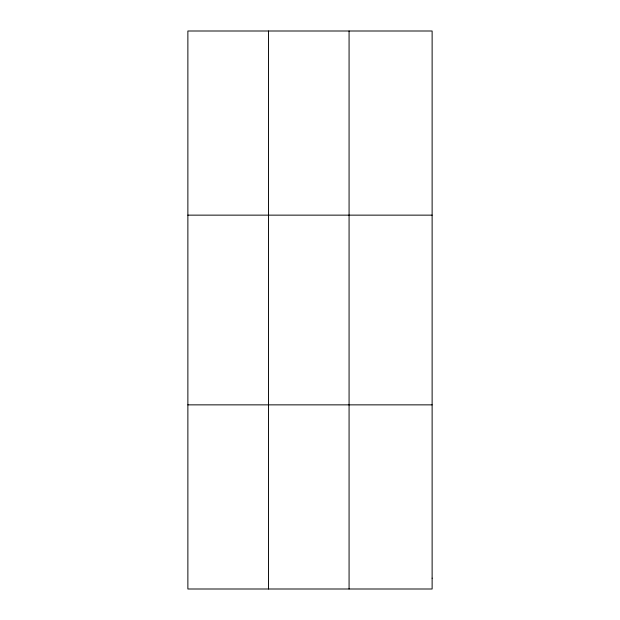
<?xml version="1.0" encoding="UTF-8"?>
<svg xmlns="http://www.w3.org/2000/svg" width="620" height="620" viewBox="0 0 620 620"><rect width="100%" height="100%" fill="white"/><g stroke="black" fill="none" stroke-linecap="round" stroke-linejoin="round"><path stroke-width="0.93" d="M268.476 589L268.476 31M349.076 589L349.076 31M187.875 215.14L432.125 215.14M187.875 404.86L432.125 404.86M432.125 578.165L432.125 589L187.875 589L187.875 31L432.125 31L432.125 578.165"/></g></svg>
